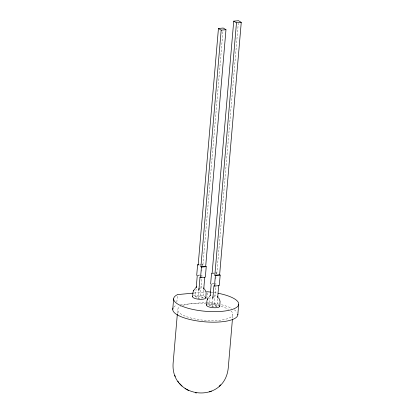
<?xml version="1.0" encoding="UTF-8"?>
<svg xmlns="http://www.w3.org/2000/svg" width="414" height="414" viewBox="0 0 414 414"><rect width="100%" height="100%" fill="white"/><g stroke="black" fill="none" stroke-linecap="round" stroke-linejoin="round"><path stroke-width="0.31" stroke-dasharray="2.07 1.55" d="M176.845 302.039L177.482 294.613M177.383 313.527L177.709 309.698M203.636 290.224L202.979 297.873L198.197 298.328L195.455 296.667L196.107 289.019M198.197 298.328L198.849 290.68M201.809 271.134L201.918 269.892M202.234 266.181L202.394 264.329L200.599 264.499M202.979 297.873L200.236 296.212L202.042 275.175L201.494 274.844M199.351 265.001L202.943 264.66L222.955 31.247M206.871 298.551L207.404 292.367M217.573 298.665L216.915 306.313L212.128 306.774L209.386 305.113L210.043 297.464M212.128 306.774L212.786 299.125M215.797 278.958L215.958 277.101M216.222 274.006L216.325 272.769L211.544 273.23M216.915 306.313L214.173 304.652L215.813 285.531M215.865 284.894L215.973 283.621L214.183 283.792M212.687 273.504L216.874 273.105L238.293 23.277M232.518 318.216L232.849 314.392M197.902 275.186L199.698 275.015M197.255 275.631L199.646 275.403M200.247 275.346L202.042 275.175M212.434 283.574L213.629 283.461M212.387 283.963L213.583 283.849M194.062 293.029L204.904 291.989M195.455 296.667L200.236 296.212M180.328 304.771L205.929 302.324M209.386 305.113L214.173 304.652M202.394 264.329L202.943 264.66M216.325 272.769L216.874 273.105M215.057 296.041L215.006 295.125A2.101 0.476 -80.9 0 1 215.032 294.623M201.121 287.595L201.075 286.679A2.101 0.476 -80.9 0 1 201.095 286.177M193.493 295.819A6.64 1.998 4.9 0 1 204.956 296.719M207.6 304.186A6.64 1.998 4.9 0 1 218.892 305.165M230.981 310.986A27.671 8.321 4.9 0 1 204.035 320.25A27.671 8.321 4.9 0 1 180.587 306.37M182.657 305.475A27.671 8.321 4.9 0 1 205.82 303.705M207.171 303.829A27.671 8.321 4.9 0 1 218.752 305.775M221.045 306.386A27.671 8.321 4.9 0 1 228.507 309.315M173.751 307.116A32.649 9.817 4.9 0 1 176.581 305.128M206.555 302.267A32.649 9.817 4.9 0 1 218.68 304.073M221.469 304.725A32.649 9.817 4.9 0 1 231.824 308.378M234.283 309.801A32.649 9.817 4.9 0 1 237.031 312.322M211.093 292.134A32.649 9.817 4.9 0 1 213.655 292.486M214.162 292.563A32.649 9.817 4.9 0 1 216.667 292.983"/><path stroke-width="0.62" d="M172.742 309.382L173.642 298.867M177.327 314.169L173.114 363.332C170.568 399.174 224.512 404.602 228.254 367.953L232.409 319.489M192.598 296.698L192.929 292.858M198.803 264.67L197.607 264.784L196.707 275.3L197.255 275.631L196.215 287.746M198.896 290.178L199.998 277.297L200.547 277.628L205.334 277.173L206.234 266.652L205.686 266.321L225.972 29.694L223.229 28.033L218.442 28.488L198.156 265.115L197.607 264.784M206.234 266.652L201.447 267.113L200.899 266.776L221.185 30.15L218.442 28.488M200.547 277.628L201.447 267.113M203.735 289.091L204.728 277.473M205.83 297.842L206.146 292.765M206.534 305.144L206.897 301.004L207.461 299.146M210.208 295.549L211.192 284.076L210.643 283.745L211.544 273.23L212.092 273.561L233.729 21.155L238.516 20.7L241.258 22.361L219.622 274.767L220.17 275.098L219.265 285.613L214.483 286.074L213.934 285.738L212.884 297.997M220.17 275.098L215.383 275.553L214.835 275.222L236.472 22.822L233.729 21.155M214.483 286.074L215.383 275.553M217.666 297.537L218.716 285.282M219.767 306.288L220.077 301.211L218.934 298.287M237.812 314.821L238.712 304.3M193.007 292.284L193.529 290.7M198.725 290.209L198.906 289.35A2.505 0.564 -80.9 0 0 199.056 288.294M212.656 298.654L212.837 297.795A2.505 0.564 -80.9 0 0 212.993 296.74M193.592 290.581L195.03 288.724M207.523 299.027L208.459 297.671M193.467 290.83L193.654 290.457M207.398 299.275L207.585 298.898M195.48 288.242L195.982 287.58A2.505 2.324 43.9 0 0 196.324 286.638M209.417 296.688L209.914 296.026A2.505 2.324 43.9 0 0 210.26 295.084M219.172 386.231L220.61 384.829M209.453 391.882L211.419 391.137M236.472 22.822L241.258 22.361M221.185 30.15L225.972 29.694M200.899 266.776L205.686 266.321M214.835 275.222L219.622 274.767M199.998 277.297L201.194 277.183M193.426 293.091L177.482 294.613A32.649 9.817 4.9 0 0 191.956 309.242A32.649 9.817 4.9 0 0 235.97 307.778A32.649 9.817 4.9 0 0 218.137 293.262M205.541 291.932L207.455 291.746A32.649 9.817 4.9 0 1 210.576 292.072M195.32 392.762L196.448 392.979M186.735 389.533L188.53 390.5M185.048 388.441L185.917 389.036M182.015 386.055L179.443 383.354M204.889 289.691L205.784 291.29M177.829 381.216L178.843 382.629M218.23 297.966L217.805 296.817A2.101 1.946 43.9 0 1 217.774 296.284M204.299 289.521L203.869 288.377A2.101 1.946 44 0 1 203.838 287.839M174.765 375.286L175.246 376.507M205.592 297.231A6.64 1.998 4.9 0 1 199.527 299.296A6.64 1.998 4.9 0 1 192.701 296.408M219.606 305.775A6.64 1.998 4.9 0 1 212.967 307.7A6.64 1.998 4.9 0 1 206.783 304.668M237.817 314.329A32.649 9.817 4.9 0 1 204.707 321.813A32.649 9.817 4.9 0 1 172.793 308.911M172.923 308.451A32.649 9.817 4.9 0 1 173.124 307.995"/></g></svg>
